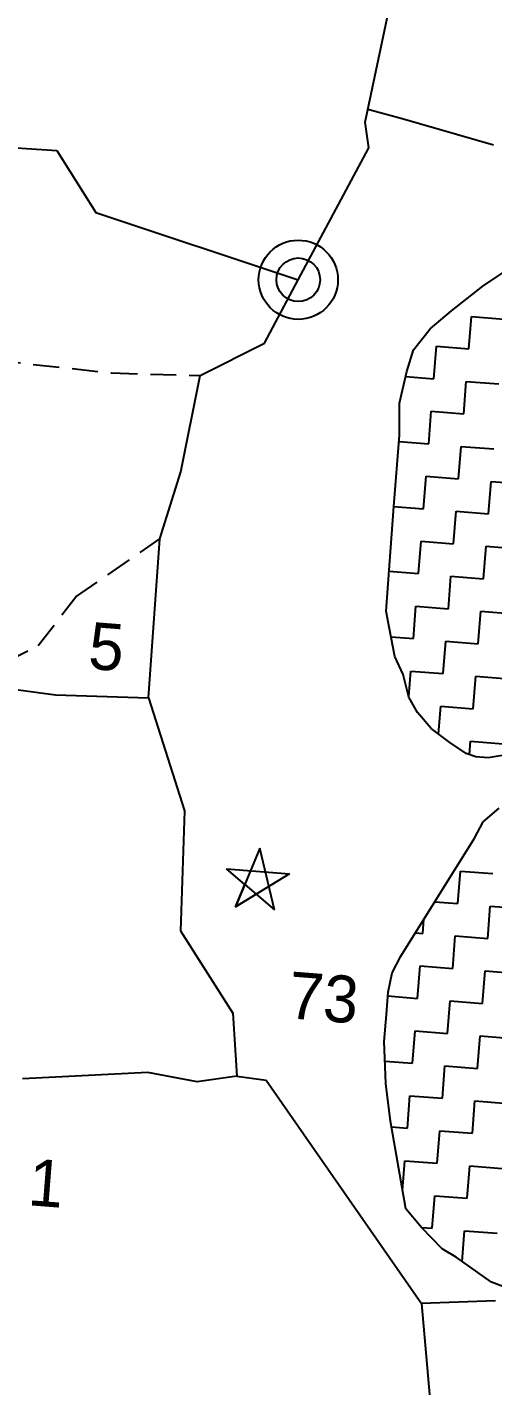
# Model space of a CAD drawing. Header units: metres. Extents: x 292752 to 294952, y 2098977 to 2102453.
# Drawn here: x 294488.3 to 294578, y 2100206 to 2100467.5 of the extents above; entities that cross this region are included whole.
import ezdxf
from ezdxf.enums import TextEntityAlignment as Align

# ---------------------------------------------------------------- set-up
doc = ezdxf.new("R2010")
doc.units = ezdxf.units.M
doc.linetypes.add('DASHED', pattern=[0.75, 0.5, -0.25])
for name, color, linetype in [('LINE_WATER', 4, 'Continuous'), ('POLY_HATCH', 12, 'Continuous'), ('POLY_PARCEL', 6, 'Continuous'), ('POLY_SUBPARCEL', 6, 'DASHED'), ('TEXT_MAPIN', 7, 'Continuous')]:
    doc.layers.add(name, color=color, linetype=linetype)
doc.styles.add('TEXT_MAP', font='', dxfattribs={"height": 2.5})
doc.styles.get('TEXT_MAP').set_extended_font_data('Kruti Dev 050')

msp = doc.modelspace()

# ---------------------------------------------------------------- linework, layer by layer
for p, q in [((294533.11, 2100309.44), (294528.43, 2100298.18)), ((294535.94, 2100297.59), (294533.11, 2100309.44)), ((294526.68, 2100305.5), (294538.83, 2100304.54)), ((294530.21, 2100302.48), (294526.68, 2100305.5)), ((294538.83, 2100304.54), (294528.43, 2100298.18)), ((294528.43, 2100298.18), (294530.21, 2100302.48)), ((294530.21, 2100302.48), (294532.41, 2100300.61)), ((294528.43, 2100298.18), (294532.41, 2100300.61)), ((294532.41, 2100300.61), (294535.94, 2100297.59))]:
    msp.add_line(p, q)
for radius in [7.63, 4.2]:
    msp.add_circle((294540.51, 2100418.88), radius)
at = {"layer": 'LINE_WATER'}
for p, q in [((294560.49, 2100449.87), (294553.9, 2100451.68)), ((294578.09, 2100444.81), (294560.49, 2100449.87)), ((294578.5, 2100222.34), (294564.21, 2100221.85))]:
    msp.add_line(p, q, dxfattribs=at)
at = {"layer": 'POLY_HATCH'}
for p, q in [((294576.08, 2100417.66), (294581.11, 2100421.07)), ((294569.99, 2100412.9), (294576.08, 2100417.66)), ((294565.9, 2100409.42), (294569.99, 2100412.9)), ((294562.73, 2100405.38), (294565.9, 2100409.42)), ((294561.44, 2100401.2), (294562.73, 2100405.38)), ((294560.01, 2100395.12), (294561.44, 2100401.2)), ((294560, 2100388.94), (294560.01, 2100395.12)), ((294558.92, 2100375.22), (294560, 2100388.94)), ((294557.41, 2100355.09), (294558.92, 2100375.22)), ((294558.09, 2100351.7), (294557.41, 2100355.09)), ((294559.1, 2100346.38), (294558.09, 2100351.7)), ((294560.73, 2100342.92), (294559.1, 2100346.38)), ((294561.82, 2100338.55), (294560.73, 2100342.92)), ((294563.49, 2100335.56), (294561.82, 2100338.55)), ((294566.1, 2100332.5), (294563.49, 2100335.56)), ((294569.7, 2100329.84), (294566.1, 2100332.5)), ((294572.87, 2100327.68), (294569.7, 2100329.84)), ((294574.72, 2100327.06), (294572.87, 2100327.68)), ((294577.09, 2100326.87), (294574.72, 2100327.06)), ((294582.88, 2100327.84), (294577.09, 2100326.87)), ((294576.12, 2100314.57), (294579.19, 2100317.19)), ((294574.44, 2100311.37), (294576.12, 2100314.57)), ((294560.26, 2100288.69), (294574.44, 2100311.37)), ((294558.58, 2100285.49), (294560.26, 2100288.69)), ((294557.81, 2100281.74), (294558.58, 2100285.49)), ((294557.47, 2100277.48), (294557.81, 2100281.74)), ((294557.06, 2100272.28), (294557.47, 2100277.48)), ((294557.38, 2100264.16), (294557.06, 2100272.28)), ((294558.24, 2100256.95), (294557.38, 2100264.16)), ((294561.19, 2100240.06), (294558.24, 2100256.95)), ((294564.24, 2100236.48), (294561.19, 2100240.06)), ((294568.2, 2100232.36), (294564.24, 2100236.48)), ((294570.93, 2100230.72), (294568.2, 2100232.36)), ((294577.7, 2100225.9), (294570.93, 2100230.72)), ((294580.94, 2100224.69), (294577.7, 2100225.9))]:
    msp.add_line(p, q, dxfattribs=at)
at = {"layer": 'POLY_HATCH', "linetype": 'Continuous'}
for p, q in [((294573.37, 2100405.57), (294573.86, 2100411.82)), ((294573.86, 2100411.82), (294580.11, 2100411.33)), ((294566.62, 2100399.82), (294567.12, 2100406.07)), ((294567.12, 2100406.07), (294573.37, 2100405.57)), ((294561.22, 2100400.24), (294566.62, 2100399.82)), ((294572.38, 2100393.07), (294572.87, 2100399.32)), ((294572.87, 2100399.32), (294579.12, 2100398.83)), ((294565.64, 2100387.31), (294566.13, 2100393.56)), ((294566.13, 2100393.56), (294572.38, 2100393.07)), ((294559.91, 2100387.77), (294565.64, 2100387.31)), ((294571.39, 2100380.57), (294571.89, 2100386.82)), ((294571.89, 2100386.82), (294578.14, 2100386.33)), ((294564.65, 2100374.81), (294565.14, 2100381.06)), ((294565.14, 2100381.06), (294571.39, 2100380.57)), ((294577.15, 2100373.83), (294577.64, 2100380.08)), ((294577.64, 2100380.08), (294583.89, 2100379.58)), ((294558.92, 2100375.27), (294564.65, 2100374.81)), ((294570.41, 2100368.07), (294570.9, 2100374.32)), ((294570.9, 2100374.32), (294577.15, 2100373.83)), ((294563.66, 2100362.31), (294564.16, 2100368.56)), ((294564.16, 2100368.56), (294570.41, 2100368.07)), ((294576.16, 2100361.33), (294576.66, 2100367.58)), ((294576.66, 2100367.58), (294582.91, 2100367.08)), ((294557.98, 2100362.76), (294563.66, 2100362.31)), ((294569.42, 2100355.57), (294569.91, 2100361.82)), ((294569.91, 2100361.82), (294576.16, 2100361.33)), ((294562.68, 2100349.81), (294563.17, 2100356.06)), ((294563.17, 2100356.06), (294569.42, 2100355.57)), ((294575.18, 2100348.83), (294575.67, 2100355.08)), ((294575.67, 2100355.08), (294581.92, 2100354.58)), ((294558.39, 2100350.15), (294562.68, 2100349.81)), ((294568.43, 2100343.07), (294568.93, 2100349.32)), ((294568.93, 2100349.32), (294575.18, 2100348.83)), ((294561.79, 2100338.65), (294562.18, 2100343.56)), ((294562.18, 2100343.56), (294568.43, 2100343.07)), ((294574.19, 2100336.32), (294574.68, 2100342.58)), ((294574.68, 2100342.58), (294580.93, 2100342.08)), ((294567.52, 2100331.45), (294567.94, 2100336.82)), ((294567.94, 2100336.82), (294574.19, 2100336.32)), ((294573.49, 2100327.47), (294573.7, 2100330.07)), ((294573.7, 2100330.07), (294579.95, 2100329.58)), ((294571.23, 2100298.82), (294571.72, 2100305.07)), ((294571.72, 2100305.07), (294577.97, 2100304.58)), ((294566.82, 2100299.17), (294571.23, 2100298.82)), ((294576.99, 2100292.08), (294577.48, 2100298.33)), ((294577.48, 2100298.33), (294583.73, 2100297.84)), ((294564.49, 2100293.07), (294564.7, 2100295.79)), ((294563.07, 2100293.18), (294564.49, 2100293.07)), ((294570.24, 2100286.32), (294570.74, 2100292.57)), ((294570.74, 2100292.57), (294576.99, 2100292.08)), ((294563.5, 2100280.56), (294563.99, 2100286.82)), ((294563.99, 2100286.82), (294570.24, 2100286.32)), ((294576, 2100279.58), (294576.49, 2100285.83)), ((294576.49, 2100285.83), (294582.74, 2100285.34)), ((294557.75, 2100281.02), (294563.5, 2100280.56)), ((294569.26, 2100273.82), (294569.75, 2100280.07)), ((294569.75, 2100280.07), (294576, 2100279.58)), ((294562.51, 2100268.06), (294563.01, 2100274.31)), ((294563.01, 2100274.31), (294569.26, 2100273.82)), ((294575.01, 2100267.08), (294575.51, 2100273.33)), ((294575.51, 2100273.33), (294581.76, 2100272.83)), ((294557.21, 2100268.48), (294562.51, 2100268.06)), ((294568.27, 2100261.32), (294568.76, 2100267.57)), ((294568.76, 2100267.57), (294575.01, 2100267.08)), ((294561.53, 2100255.56), (294562.02, 2100261.81)), ((294562.02, 2100261.81), (294568.27, 2100261.32)), ((294574.03, 2100254.58), (294574.52, 2100260.83)), ((294574.52, 2100260.83), (294580.77, 2100260.33)), ((294558.44, 2100255.81), (294561.53, 2100255.56)), ((294567.28, 2100248.82), (294567.78, 2100255.07)), ((294567.78, 2100255.07), (294574.03, 2100254.58)), ((294560.58, 2100243.55), (294561.03, 2100249.31)), ((294561.03, 2100249.31), (294567.28, 2100248.82)), ((294573.04, 2100242.08), (294573.53, 2100248.33)), ((294573.53, 2100248.33), (294579.78, 2100247.83)), ((294566.3, 2100236.32), (294566.79, 2100242.57)), ((294566.79, 2100242.57), (294573.04, 2100242.08)), ((294564.24, 2100236.48), (294566.3, 2100236.32)), ((294572.08, 2100229.9), (294572.55, 2100235.83)), ((294572.55, 2100235.83), (294578.8, 2100235.33))]:
    msp.add_line(p, q, dxfattribs=at)
at = {"layer": 'POLY_PARCEL'}
for p, q in [((294553.38, 2100449.2), (294560.89, 2100484.82)), ((294554.1, 2100444.31), (294553.38, 2100449.2)), ((294473.84, 2100445.08), (294494.05, 2100443.76)), ((294494.05, 2100443.76), (294501.5, 2100431.8)), ((294540.51, 2100418.88), (294554.1, 2100444.31)), ((294501.5, 2100431.8), (294540.51, 2100418.88)), ((294533.98, 2100406.65), (294540.51, 2100418.88)), ((294521.6, 2100400.44), (294533.98, 2100406.65)), ((294517.93, 2100381.94), (294521.6, 2100400.44)), ((294513.86, 2100368.99), (294517.93, 2100381.94)), ((294511.68, 2100338.38), (294513.86, 2100368.99)), ((294479.25, 2100340.94), (294493.75, 2100338.97)), ((294493.75, 2100338.97), (294511.68, 2100338.38)), ((294511.68, 2100338.38), (294518.61, 2100316.68)), ((294518.61, 2100316.68), (294517.84, 2100293.59)), ((294517.84, 2100293.59), (294527.93, 2100277.68)), ((294527.93, 2100277.68), (294528.7, 2100265.6)), ((294511.56, 2100266.26), (294487.41, 2100265.08)), ((294521.05, 2100264.49), (294511.56, 2100266.26)), ((294528.7, 2100265.6), (294521.05, 2100264.49)), ((294528.7, 2100265.6), (294534.3, 2100264.82)), ((294534.3, 2100264.82), (294564.21, 2100221.85)), ((294564.21, 2100221.85), (294567.05, 2100190.34))]:
    msp.add_line(p, q, dxfattribs=at)
at = {"layer": 'POLY_SUBPARCEL', "ltscale": 10}
for p, q in [((294482.04, 2100403.41), (294504.53, 2100400.95)), ((294504.53, 2100400.95), (294521.6, 2100400.44)), ((294497.69, 2100357.86), (294513.86, 2100368.99)), ((294490.42, 2100348.47), (294497.69, 2100357.86)), ((294483.98, 2100345.2), (294490.42, 2100348.47))]:
    msp.add_line(p, q, dxfattribs=at)

# ---------------------------------------------------------------- texts
at = {"layer": 'TEXT_MAPIN', "style": 'TEXT_MAP'}
for s, height, p in [('5', 9.03, (294499.89, 2100344.03)), ('73', 9.029, (294538.34, 2100276.75))]:
    msp.add_text(s, height=height, rotation=355.4876, dxfattribs=at).set_placement(p)
msp.add_text('1', height=9.03, rotation=355.4876, dxfattribs=at).set_placement((294491.99, 2100245), align=Align.MIDDLE)

doc.saveas('drawing.dxf')
